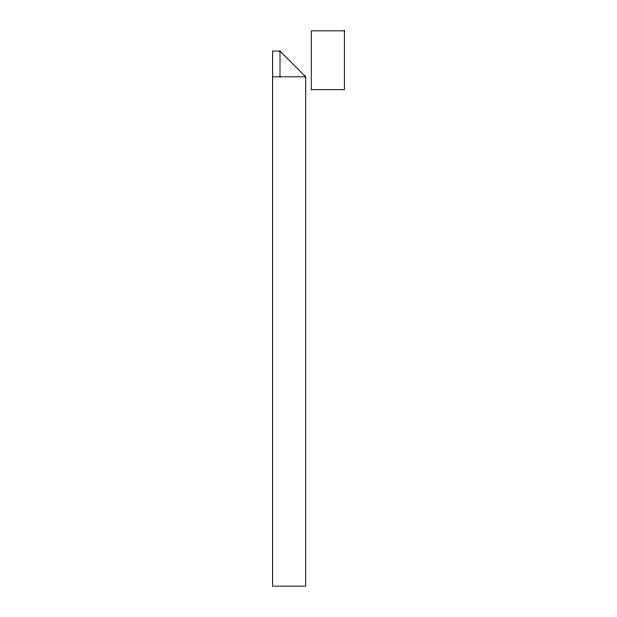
<?xml version="1.0" encoding="UTF-8"?>
<svg xmlns="http://www.w3.org/2000/svg" width="617" height="617" viewBox="0 0 617 617"><rect width="100%" height="100%" fill="white"/><g stroke="black" fill="none" stroke-linecap="round" stroke-linejoin="round"><path stroke-width="0.93" d="M280.002 51.08L272.645 51.08L272.645 586.15L305.739 586.15L305.739 76.816L280.002 51.08L280.002 76.816M272.645 76.816L305.739 76.816M344.355 30.85L311.261 30.85L311.261 89.689L344.355 89.689L344.355 30.85"/></g></svg>
